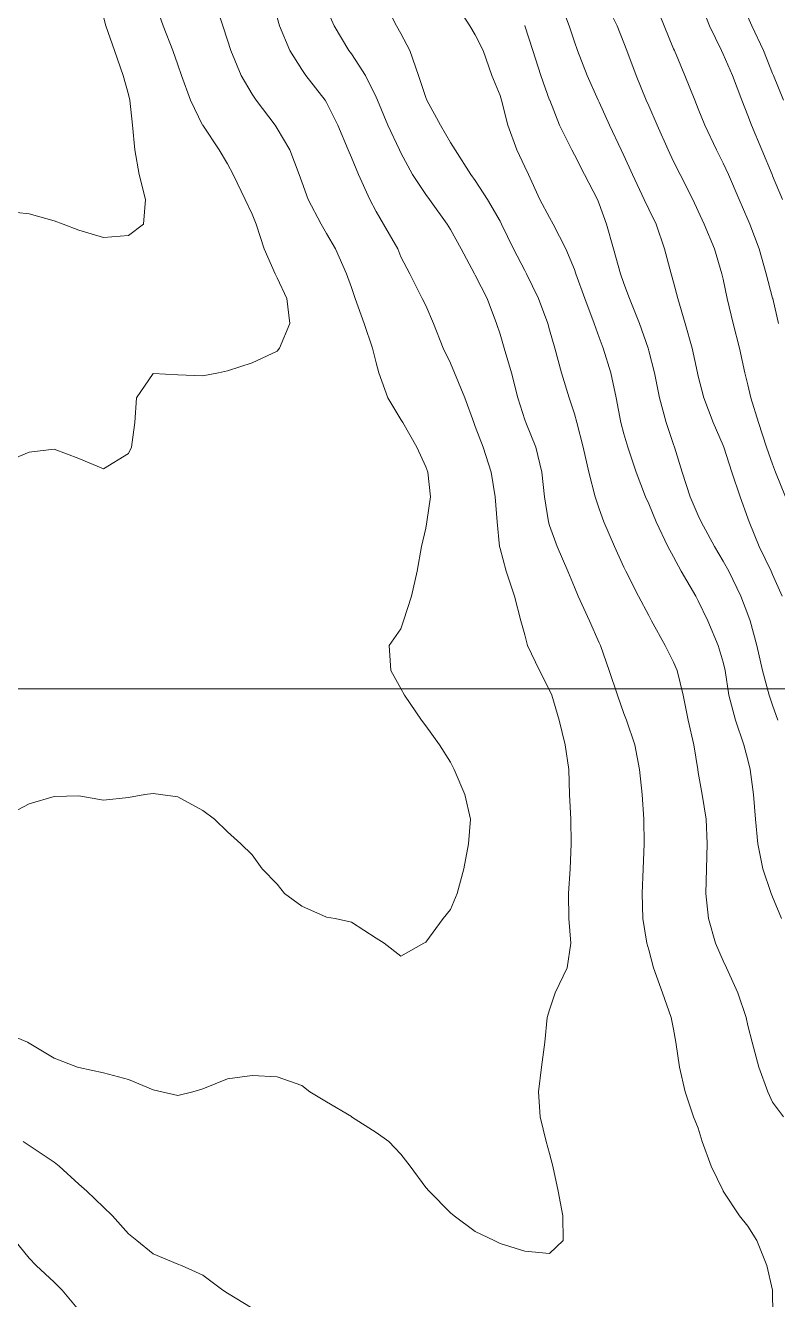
# Model space of a CAD drawing. Header units: centimetres. Extents: x 0 to 642158, y -847 to 649707.
# Drawn here: x 617142.67 to 617157.85, y 620575.06 to 620600.76 of the extents above; entities that cross this region are included whole.
import ezdxf

# ---------------------------------------------------------------- set-up
doc = ezdxf.new("R2010")
doc.units = ezdxf.units.CM
doc.header["$MEASUREMENT"] = 0
doc.layers.add('MEV_grille', color=254, linetype='Continuous', lineweight=9)
doc.layers.add('WAL_topographie 0.5', color=253, linetype='Continuous', lineweight=20)

# ---------------------------------------------------------------- blocks, each defined once
blk = doc.blocks.new('*U114')
at = {"layer": 'MEV_grille', "transparency": 33554687}
blk.add_lwpolyline([(-1338.461, 0), (1338.461, 0)], dxfattribs=at)
blk = doc.blocks.new('*U115')
at = {"layer": 'MEV_grille', "color": 0, "linetype": 'ByBlock', "lineweight": -2, "transparency": 16777216}
blk.add_blockref('*U114', (0, -1800), dxfattribs=at)

msp = doc.modelspace()

# ---------------------------------------------------------------- linework, layer by layer
at = {"layer": 'WAL_topographie 0.5'}
for points in [[(617145.278, 620601.25), (617145.451, 620600.75), (617145.649, 620600.25), (617145.75, 620599.962), (617145.822, 620599.75), (617146.001, 620599.25), (617146.247, 620598.75), (617146.25, 620598.744), (617146.585, 620598.25), (617146.75, 620597.97), (617146.865, 620597.75), (617147.109, 620597.25), (617147.25, 620596.951), (617147.327, 620596.75), (617147.493, 620596.25), (617147.713, 620595.75), (617147.75, 620595.67), (617147.947, 620595.25), (617148.01, 620594.75), (617147.798, 620594.25), (617147.75, 620594.189), (617147.25, 620593.954), (617146.75, 620593.792), (617146.568, 620593.75), (617146.25, 620593.694), (617145.75, 620593.712), (617145.25, 620593.738), (617144.915, 620593.25), (617144.884, 620592.75), (617144.813, 620592.25), (617144.75, 620592.125), (617144.25, 620591.819), (617143.75, 620592.024), (617143.25, 620592.213), (617142.75, 620592.154), (617142.25, 620591.945)], [(617146.485, 620601.25), (617146.654, 620600.75), (617146.75, 620600.459), (617146.82, 620600.25), (617147.029, 620599.75), (617147.25, 620599.369), (617147.328, 620599.25), (617147.71, 620598.75), (617147.75, 620598.683), (617148.006, 620598.25), (617148.198, 620597.75), (617148.25, 620597.601), (617148.377, 620597.25), (617148.638, 620596.75), (617148.75, 620596.564), (617148.93, 620596.25), (617149.15, 620595.75), (617149.25, 620595.475), (617149.324, 620595.25), (617149.51, 620594.75), (617149.679, 620594.25), (617149.75, 620593.953), (617149.803, 620593.75), (617149.985, 620593.25), (617150.25, 620592.811), (617150.286, 620592.75), (617150.574, 620592.25), (617150.75, 620591.853), (617150.79, 620591.75), (617150.844, 620591.25), (617150.772, 620590.75), (617150.75, 620590.619), (617150.664, 620590.25), (617150.579, 620589.75), (617150.463, 620589.25), (617150.305, 620588.75), (617150.25, 620588.588), (617150.015, 620588.25), (617150.044, 620587.75), (617150.25, 620587.383), (617150.32, 620587.25), (617150.668, 620586.75), (617150.75, 620586.634), (617151.027, 620586.25), (617151.25, 620585.901), (617151.325, 620585.75), (617151.542, 620585.25), (617151.652, 620584.75), (617151.613, 620584.25), (617151.517, 620583.75), (617151.385, 620583.25), (617151.25, 620582.927), (617151.103, 620582.75), (617150.75, 620582.268), (617150.71, 620582.25), (617150.25, 620581.989), (617149.912, 620582.25), (617149.75, 620582.352), (617149.25, 620582.671), (617148.925, 620582.75), (617148.75, 620582.777), (617148.25, 620582.998), (617147.898, 620583.25), (617147.75, 620583.438), (617147.45, 620583.75), (617147.25, 620584.033), (617147.02, 620584.25), (617146.75, 620584.495), (617146.491, 620584.75), (617146.25, 620584.926), (617145.75, 620585.198), (617145.4, 620585.25), (617145.25, 620585.265), (617145.083, 620585.25), (617144.75, 620585.189), (617144.25, 620585.131), (617143.75, 620585.219), (617143.25, 620585.208), (617142.75, 620585.06), (617142.25, 620584.797)], [(617149.906, 620601.25), (617150.162, 620600.75), (617150.25, 620600.594), (617150.431, 620600.25), (617150.602, 620599.75), (617150.75, 620599.306), (617150.772, 620599.25), (617151.049, 620598.75), (617151.25, 620598.397), (617151.341, 620598.25), (617151.663, 620597.75), (617151.75, 620597.63), (617151.998, 620597.25), (617152.25, 620596.809), (617152.28, 620596.75), (617152.521, 620596.25), (617152.75, 620595.817), (617152.786, 620595.75), (617153.026, 620595.25), (617153.212, 620594.75), (617153.25, 620594.62), (617153.354, 620594.25), (617153.492, 620593.75), (617153.644, 620593.25), (617153.75, 620592.922), (617153.798, 620592.75), (617153.928, 620592.25), (617154.042, 620591.75), (617154.167, 620591.25), (617154.25, 620591.006), (617154.346, 620590.75), (617154.56, 620590.25), (617154.75, 620589.831), (617154.787, 620589.75), (617155.04, 620589.25), (617155.25, 620588.856), (617155.307, 620588.75), (617155.582, 620588.25), (617155.75, 620587.919), (617155.823, 620587.75), (617155.941, 620587.25), (617156.045, 620586.75), (617156.161, 620586.25), (617156.24, 620585.75), (617156.25, 620585.693), (617156.327, 620585.25), (617156.408, 620584.75), (617156.431, 620584.25), (617156.415, 620583.75), (617156.403, 620583.25), (617156.454, 620582.75), (617156.6, 620582.25), (617156.75, 620581.896), (617156.822, 620581.75), (617157.048, 620581.25), (617157.213, 620580.75), (617157.25, 620580.592), (617157.334, 620580.25), (617157.47, 620579.75), (617157.654, 620579.25), (617157.75, 620579.043), (617157.966, 620578.75)], [(617151.318, 620601.25), (617151.642, 620600.75), (617151.75, 620600.57), (617151.909, 620600.25), (617152.087, 620599.75), (617152.25, 620599.347), (617152.28, 620599.25), (617152.41, 620598.75), (617152.588, 620598.25), (617152.75, 620597.904), (617152.821, 620597.75), (617153.052, 620597.25), (617153.25, 620596.883), (617153.324, 620596.75), (617153.58, 620596.25), (617153.75, 620595.835), (617153.78, 620595.75), (617153.961, 620595.25), (617154.15, 620594.75), (617154.25, 620594.468), (617154.329, 620594.25), (617154.483, 620593.75), (617154.592, 620593.25), (617154.69, 620592.75), (617154.75, 620592.525), (617154.829, 620592.25), (617154.993, 620591.75), (617155.186, 620591.25), (617155.25, 620591.108), (617155.401, 620590.75), (617155.637, 620590.25), (617155.75, 620590.038), (617155.907, 620589.75), (617156.199, 620589.25), (617156.25, 620589.155), (617156.439, 620588.75), (617156.653, 620588.25), (617156.75, 620587.917), (617156.79, 620587.75), (617156.866, 620587.25), (617156.997, 620586.75), (617157.169, 620586.25), (617157.25, 620585.944), (617157.293, 620585.75), (617157.362, 620585.25), (617157.404, 620584.75), (617157.453, 620584.25), (617157.553, 620583.75), (617157.723, 620583.25), (617157.75, 620583.186), (617157.929, 620582.75)], [(617153.454, 620601.25), (617153.646, 620600.75), (617153.75, 620600.43), (617153.815, 620600.25), (617154.006, 620599.75), (617154.23, 620599.25), (617154.25, 620599.208), (617154.461, 620598.75), (617154.695, 620598.25), (617154.75, 620598.133), (617154.919, 620597.75), (617155.159, 620597.25), (617155.25, 620597.053), (617155.398, 620596.75), (617155.57, 620596.25), (617155.703, 620595.75), (617155.75, 620595.582), (617155.839, 620595.25), (617155.988, 620594.75), (617156.124, 620594.25), (617156.235, 620593.75), (617156.25, 620593.688), (617156.363, 620593.25), (617156.552, 620592.75), (617156.75, 620592.285), (617156.763, 620592.25), (617156.925, 620591.75), (617157.093, 620591.25), (617157.25, 620590.818), (617157.273, 620590.75), (617157.48, 620590.25), (617157.722, 620589.75), (617157.75, 620589.687), (617157.94, 620589.25)], [(617154.366, 620601.25), (617154.615, 620600.75), (617154.75, 620600.41), (617154.811, 620600.25), (617154.995, 620599.75), (617155.197, 620599.25), (617155.25, 620599.134), (617155.423, 620598.75), (617155.641, 620598.25), (617155.75, 620598.017), (617155.884, 620597.75), (617156.14, 620597.25), (617156.25, 620597.011), (617156.366, 620596.75), (617156.579, 620596.25), (617156.726, 620595.75), (617156.75, 620595.64), (617156.83, 620595.25), (617156.951, 620594.75), (617157.079, 620594.25), (617157.189, 620593.75), (617157.25, 620593.511), (617157.312, 620593.25), (617157.466, 620592.75), (617157.628, 620592.25), (617157.75, 620591.912), (617157.81, 620591.75), (617158.006, 620591.25)], [(617155.361, 620601.25), (617155.562, 620600.75), (617155.75, 620600.289), (617155.767, 620600.25), (617155.977, 620599.75), (617156.181, 620599.25), (617156.25, 620599.079), (617156.381, 620598.75), (617156.614, 620598.25), (617156.75, 620597.978), (617156.856, 620597.75), (617157.072, 620597.25), (617157.25, 620596.844), (617157.289, 620596.75), (617157.475, 620596.25), (617157.618, 620595.75), (617157.75, 620595.258), (617157.752, 620595.25), (617157.866, 620594.75)], [(617156.283, 620601.25), (617156.473, 620600.75), (617156.717, 620600.25), (617156.75, 620600.18), (617156.937, 620599.75), (617157.13, 620599.25), (617157.25, 620598.944), (617157.323, 620598.75), (617157.53, 620598.25), (617157.739, 620597.75), (617157.75, 620597.724), (617157.947, 620597.25)], [(617144.25, 620600.933), (617144.296, 620600.75), (617144.471, 620600.25), (617144.647, 620599.75), (617144.75, 620599.366), (617144.779, 620599.25), (617144.832, 620598.75), (617144.879, 620598.25), (617144.969, 620597.75), (617145.097, 620597.25), (617145.058, 620596.75), (617144.75, 620596.525), (617144.25, 620596.479), (617143.75, 620596.628), (617143.434, 620596.75), (617143.25, 620596.815), (617142.75, 620596.958), (617142.25, 620597.013)], [(617148.75, 620601.103), (617148.905, 620600.75), (617149.202, 620600.25), (617149.25, 620600.183), (617149.537, 620599.75), (617149.75, 620599.31), (617149.776, 620599.25), (617149.986, 620598.75), (617150.22, 620598.25), (617150.25, 620598.188), (617150.483, 620597.75), (617150.75, 620597.352), (617150.823, 620597.25), (617151.184, 620596.75), (617151.25, 620596.644), (617151.463, 620596.25), (617151.733, 620595.75), (617151.75, 620595.719), (617151.991, 620595.25), (617152.179, 620594.75), (617152.25, 620594.531), (617152.336, 620594.25), (617152.483, 620593.75), (617152.607, 620593.25), (617152.75, 620592.802), (617152.767, 620592.75), (617152.969, 620592.25), (617153.091, 620591.75), (617153.146, 620591.25), (617153.225, 620590.75), (617153.25, 620590.672), (617153.403, 620590.25), (617153.62, 620589.75), (617153.75, 620589.428), (617153.827, 620589.25), (617154.054, 620588.75), (617154.25, 620588.305), (617154.274, 620588.25), (617154.451, 620587.75), (617154.618, 620587.25), (617154.75, 620586.884), (617154.799, 620586.75), (617154.968, 620586.25), (617155.066, 620585.75), (617155.114, 620585.25), (617155.153, 620584.75), (617155.155, 620584.25), (617155.138, 620583.75), (617155.12, 620583.25), (617155.13, 620582.75), (617155.214, 620582.25), (617155.25, 620582.118), (617155.346, 620581.75), (617155.528, 620581.25), (617155.701, 620580.75), (617155.75, 620580.517), (617155.799, 620580.25), (617155.87, 620579.75), (617155.986, 620579.25), (617156.156, 620578.75), (617156.25, 620578.519), (617156.33, 620578.25), (617156.51, 620577.75), (617156.75, 620577.257), (617156.753, 620577.25), (617157.082, 620576.75), (617157.25, 620576.539), (617157.428, 620576.25), (617157.633, 620575.75), (617157.75, 620575.25), (617157.75, 620575.25), (617157.753, 620574.75)], [(617147.75, 620600.917), (617147.801, 620600.75), (617148.009, 620600.25), (617148.25, 620599.867), (617148.33, 620599.75), (617148.719, 620599.25), (617148.75, 620599.201), (617148.978, 620598.75), (617149.185, 620598.25), (617149.25, 620598.096), (617149.397, 620597.75), (617149.621, 620597.25), (617149.75, 620597.004), (617149.895, 620596.75), (617150.184, 620596.25), (617150.25, 620596.094), (617150.43, 620595.75), (617150.679, 620595.25), (617150.75, 620595.11), (617150.91, 620594.75), (617151.103, 620594.25), (617151.25, 620593.947), (617151.332, 620593.75), (617151.539, 620593.25), (617151.718, 620592.75), (617151.75, 620592.673), (617151.909, 620592.25), (617152.068, 620591.75), (617152.149, 620591.25), (617152.19, 620590.75), (617152.24, 620590.25), (617152.25, 620590.208), (617152.37, 620589.75), (617152.544, 620589.25), (617152.669, 620588.75), (617152.75, 620588.47), (617152.805, 620588.25), (617153.043, 620587.75), (617153.25, 620587.352), (617153.292, 620587.25), (617153.44, 620586.75), (617153.566, 620586.25), (617153.639, 620585.75), (617153.653, 620585.25), (617153.681, 620584.75), (617153.687, 620584.25), (617153.667, 620583.75), (617153.633, 620583.25), (617153.637, 620582.75), (617153.68, 620582.25), (617153.607, 620581.75), (617153.361, 620581.25), (617153.25, 620580.907), (617153.201, 620580.75), (617153.155, 620580.25), (617153.087, 620579.75), (617153.027, 620579.25), (617153.057, 620578.75), (617153.183, 620578.25), (617153.25, 620578.006), (617153.317, 620577.75), (617153.422, 620577.25), (617153.518, 620576.75), (617153.523, 620576.25), (617153.25, 620575.991), (617152.75, 620576.035), (617152.25, 620576.195), (617152.131, 620576.25), (617151.75, 620576.434), (617151.322, 620576.75), (617151.25, 620576.814), (617150.818, 620577.25), (617150.75, 620577.324), (617150.438, 620577.75), (617150.25, 620577.995), (617150.005, 620578.25), (617149.75, 620578.431), (617149.255, 620578.75), (617149.25, 620578.753), (617148.75, 620579.049), (617148.413, 620579.25), (617148.25, 620579.376), (617147.75, 620579.557), (617147.25, 620579.582), (617146.75, 620579.514), (617146.25, 620579.309), (617146.053, 620579.25), (617145.75, 620579.177), (617145.423, 620579.25), (617145.25, 620579.292), (617144.75, 620579.502), (617144.25, 620579.632), (617143.75, 620579.74), (617143.723, 620579.75), (617143.25, 620579.933), (617142.75, 620580.231), (617142.718, 620580.25), (617142.25, 620580.45)], [(617152.75, 620600.758), (617152.753, 620600.75), (617152.908, 620600.25), (617153.073, 620599.75), (617153.25, 620599.253), (617153.251, 620599.25), (617153.448, 620598.75), (617153.697, 620598.25), (617153.75, 620598.149), (617153.954, 620597.75), (617154.214, 620597.25), (617154.25, 620597.158), (617154.396, 620596.75), (617154.541, 620596.25), (617154.681, 620595.75), (617154.75, 620595.556), (617154.861, 620595.25), (617155.062, 620594.75), (617155.235, 620594.25), (617155.25, 620594.194), (617155.365, 620593.75), (617155.467, 620593.25), (617155.599, 620592.75), (617155.75, 620592.309), (617155.772, 620592.25), (617155.927, 620591.75), (617156.085, 620591.25), (617156.25, 620590.874), (617156.306, 620590.75), (617156.575, 620590.25), (617156.75, 620589.956), (617156.863, 620589.75), (617157.107, 620589.25), (617157.25, 620588.877), (617157.295, 620588.75), (617157.433, 620588.25), (617157.545, 620587.75), (617157.681, 620587.25), (617157.75, 620587.047), (617157.852, 620586.75)], [(617157.25, 620600.929), (617157.333, 620600.75), (617157.563, 620600.25), (617157.75, 620599.79), (617157.767, 620599.75), (617157.968, 620599.25)], [(617147.25, 620574.889), (617146.75, 620575.188), (617146.656, 620575.25), (617146.25, 620575.552), (617145.825, 620575.75), (617145.75, 620575.777), (617145.25, 620575.984), (617144.921, 620576.25), (617144.75, 620576.386), (617144.433, 620576.75), (617144.25, 620576.927), (617143.912, 620577.25), (617143.75, 620577.391), (617143.352, 620577.75), (617143.25, 620577.832), (617142.75, 620578.172), (617142.627, 620578.25)], [(617143.75, 620574.85), (617143.412, 620575.25), (617143.25, 620575.411), (617142.887, 620575.75), (617142.75, 620575.896), (617142.459, 620576.25)]]:
    msp.add_lwpolyline(points, dxfattribs=at)

# ---------------------------------------------------------------- block references
at = {"layer": 'MEV_grille', "transparency": 33554687}
msp.add_blockref('*U115', (616669.481, 622387.381), dxfattribs=at)

doc.saveas('drawing.dxf')
